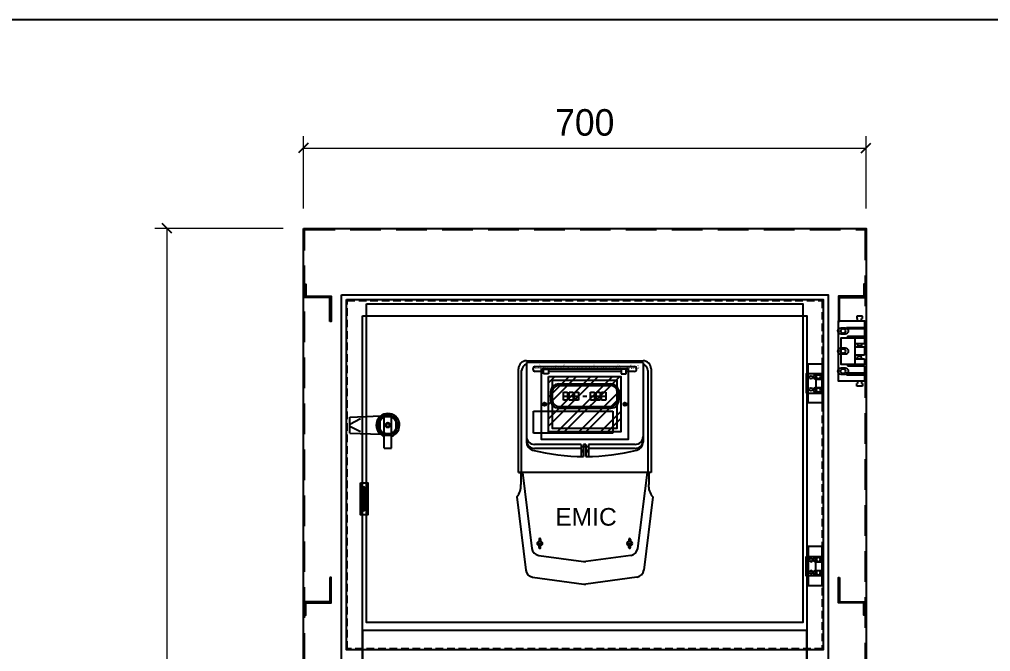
# Model space of a CAD drawing. Header units: millimetres. Extents: x 0 to 3953, y 0 to 2795.
# Drawn here: x 1208 to 2416, y 2009 to 2795 of the extents above; entities that cross this region are included whole.
import ezdxf

# ---------------------------------------------------------------- set-up
doc = ezdxf.new("R2010")
doc.units = ezdxf.units.MM
doc.linetypes.add('HIDDEN2', pattern=[4.7625, 3.175, -1.5875])
doc.linetypes.add('HIDDENX2', pattern=[19.05, 12.7, -6.35])
doc.layers.add('HEATER', color=1, linetype='Continuous')
doc.styles.add('Arial', font='arial.ttf')
doc.dimstyles.new('Dim-33', dxfattribs={"dimtxt": 33, "dimasz": 12, "dimexe": 15, "dimexo": 25, "dimgap": 15, "dimtad": 1, "dimdec": 0, "dimtxsty": 'Standard', "dimblk": 'OBLIQUE', "dimcen": 10, "dimclrd": 5, "dimclre": 5, "dimclrt": 3, "dimazin": 3, "dimtfac": 1, "dimtdec": 0, "dimtmove": 0, "dimatfit": 3, "dimldrblk": 'OPEN30', "dimlwd": 9, "dimlwe": 9})

# ---------------------------------------------------------------- blocks, each defined once
blk = doc.blocks.new('KHUNG CHUẨN')
at = {"color": 7}
blk.add_lwpolyline([(16919.25, -26555.16), (19889.25, -26555.16), (19889.25, -28655.16), (16919.25, -28655.16)], close=True, dxfattribs=at)
at = {"color": 3, "style": 'Arial'}
for tag, p in [('#01', (17055.57, -28580.1)), ('#02', (17431.39, -28580.1)), ('#03', (18030.58, -28580.1)), ('#08', (18751.7, -28580.1)), ('#10', (19064.78, -28580.1)), ('#11', (19060.3, -28625.69)), ('#12', (19806.46, -28628.91)), ('#04', (17024.77, -28634.62)), ('#05', (17308.45, -28633.02)), ('#06', (17632.65, -28633.73)), ('#07', (18002.01, -28634.74)), ('#09', (18753.85, -28632.6))]:
    blk.add_attdef(tag, p, '', height=20, dxfattribs=at)
blk = doc.blocks.new('*D1')
at = {"color": 5, "lineweight": 9, "ltscale": 3, "transparency": 16777216}
for p, q in [((1561.4, 2560.1), (1561.4, 2650)), ((2261.4, 2560.1), (2261.4, 2650)), ((1561.4, 2635), (2261.4, 2635))]:
    blk.add_line(p, q, dxfattribs=at)
at = {"color": 0, "linetype": 'ByBlock', "lineweight": -2}
for p, q in [((1567.4, 2641), (1555.4, 2629)), ((2255.4, 2629), (2267.4, 2641))]:
    blk.add_line(p, q, dxfattribs=at)
at = {"layer": 'Defpoints', "color": 0, "ltscale": 3, "transparency": 16777216}
for p in [(2261.4, 2635), (1561.4, 2535.1), (2261.4, 2535.1)]:
    blk.add_point(p, dxfattribs=at)
at = {"color": 3, "ltscale": 3, "transparency": 16777216, "insert": (1911.4, 2666.8), "char_height": 33, "attachment_point": 5}
blk.add_mtext('700', dxfattribs=at)
blk = doc.blocks.new('_Oblique')
at = {"color": 0, "linetype": 'ByBlock', "lineweight": -2}
blk.add_line((-0.5, -0.5), (0.5, 0.5), dxfattribs=at)
blk = doc.blocks.new('_Open30')
at = {"color": 0, "linetype": 'ByBlock', "lineweight": -2}
for p, q in [((-1, 0.27), (0, 0)), ((0, 0), (-1, -0.27)), ((0, 0), (-1, 0))]:
    blk.add_line(p, q, dxfattribs=at)
blk = doc.blocks.new('*D2')
at = {"color": 0, "linetype": 'ByBlock', "lineweight": -2}
for p, q in [((1397.6, 2529.1), (1385.6, 2541.1)), ((1385.6, 1141.1), (1397.6, 1129.1))]:
    blk.add_line(p, q, dxfattribs=at)
at = {"color": 5, "lineweight": 9, "ltscale": 3, "transparency": 16777216}
for p, q in [((1536.4, 2535.1), (1376.6, 2535.1)), ((1391.6, 2535.1), (1391.6, 1135.1)), ((1536.4, 1135.1), (1376.6, 1135.1))]:
    blk.add_line(p, q, dxfattribs=at)
at = {"layer": 'Defpoints', "color": 0, "ltscale": 3, "transparency": 16777216}
for p in [(1561.4, 2535.1), (1391.6, 1135.1), (1561.4, 1135.1)]:
    blk.add_point(p, dxfattribs=at)
at = {"color": 3, "ltscale": 3, "transparency": 16777216, "insert": (1359.7, 1835.1), "char_height": 33, "attachment_point": 5, "rotation": 90}
blk.add_mtext('1400', dxfattribs=at)
blk = doc.blocks.new('ovan6x9')
at = {"color": 2}
for p, q in [((2, 6), (8, 6)), ((2, 0), (8, 0))]:
    blk.add_line(p, q, dxfattribs=at)
for centre, start, end in [((2, 3), 90, 270), ((8, 3), 270, 90)]:
    blk.add_arc(centre, 3, start, end, dxfattribs=at)
blk = doc.blocks.new('HL036-1-1')
at = {"color": 1}
blk.add_line((9.5, 36.2), (9.5, 12.2), dxfattribs=at)
for points in [[(0, 48.5), (17.5, 48.5), (17.5, 0), (0, 0)], [(-2.5, 12.2), (17.5, 12.2), (17.5, 36.2), (-2.5, 36.2)]]:
    blk.add_lwpolyline(points, close=True, dxfattribs=at)
for centre, radius in [((3.5, 31.8), 2), ((12.7, 32.5), 2.5), ((3.5, 16.8), 2), ((12.7, 16), 2.5)]:
    blk.add_circle(centre, radius, dxfattribs=at)
blk = doc.blocks.new('SDGFGHGHG')
at = {"layer": 'HEATER'}
for p, q in [((860892.9, 570780.5), (860931.6, 570782)), ((860892.9, 570760.5), (860892.9, 570780.5)), ((860892.9, 570771.9), (860906.3, 570778.7)), ((860935.9, 570742), (860935.9, 570784.3)), ((860939.5, 570773.5), (860939.5, 570771.3)), ((860941.3, 570773.5), (860941.3, 570771.3)), ((860944.9, 570742), (860944.9, 570784.3)), ((860892.9, 570769.1), (860906.3, 570762.4)), ((860937.5, 570771.3), (860939.5, 570771.3)), ((860937.5, 570769.8), (860939.5, 570769.8)), ((860939.5, 570769.8), (860939.5, 570767.6)), ((860941.3, 570771.3), (860943.4, 570771.3)), ((860941.3, 570769.8), (860941.3, 570767.6)), ((860941.3, 570769.8), (860943.4, 570769.8)), ((860892.9, 570760.5), (860931.6, 570759.1)), ((860935.9, 570742), (860944.9, 570742))]:
    blk.add_line(p, q, dxfattribs=at)
blk.add_circle((860940.4, 570770.5), 3.08, dxfattribs=at)
blk.add_arc((860940.4, 570770.5), 14.5, 288.08, 251.92, dxfattribs=at)
blk = doc.blocks.new('SĐFHGGH')
at = {"layer": 'HEATER'}
for points in [[(860943.4, 570717), (860943.4, 570718.4), (860937.4, 570718.4), (860937.4, 570717)], [(860928.8, 570702.4), (860927.4, 570702.4), (860927.4, 570708.4), (860928.8, 570708.4)], [(860952.1, 570702.4), (860953.4, 570702.4), (860953.4, 570708.4), (860952.1, 570708.4)], [(860943.4, 570693.8), (860943.4, 570692.4), (860937.4, 570692.4), (860937.4, 570693.8)]]:
    blk.add_lwpolyline(points, dxfattribs=at)
for start, end in [(104.4775, 165.5225), (14.4775, 75.5225), (194.4775, 255.5225), (284.4775, 345.5225)]:
    blk.add_arc((860940.4, 570705.4), 12, start, end, dxfattribs=at)
blk = doc.blocks.new('MS722')
for name, p in [('SDGFGHGHG', (-860940.4, -570770.5)), ('SĐFHGGH', (-860940.4, -570705.4))]:
    blk.add_blockref(name, p)
blk = doc.blocks.new('HL011-1-6')
at = {"color": 1}
for p, q in [((29.5, 81), (22.5, 81)), ((22.5, 81), (22.5, 78)), ((23.5, 78), (22.5, 78)), ((23.5, 75), (22.5, 75)), ((23.5, 75), (23.5, 78)), ((29.5, 78), (28.5, 78)), ((28.5, 75), (28.5, 78)), ((28.5, 75), (29.5, 75)), ((29.5, 78), (29.5, 81)), ((11, 56), (11, 54)), ((11, 56), (32, 56)), ((20, 54), (20, 21)), ((22.5, 56), (22.5, 54)), ((29.5, 54), (29.5, 56)), ((20, 47), (32, 47)), ((32, 42.5), (20, 42.5)), ((23.1, 47), (24, 44)), ((24, 44), (28, 44)), ((28.9, 47), (28, 44)), ((32, 32.5), (20, 32.5)), ((20, 28), (32, 28)), ((23.1, 28), (24, 31)), ((24, 31), (28, 31)), ((28.9, 28), (28, 31)), ((11, 21), (11, 19)), ((11, 19), (32, 19)), ((22.5, 19), (22.5, 21)), ((29.5, 21), (29.5, 19)), ((23.5, 0), (22.5, 0)), ((23.5, 0), (23.5, -3)), ((28.5, 0), (28.5, -3)), ((28.5, 0), (29.5, 0)), ((22.5, -6), (22.5, -3)), ((23.5, -3), (22.5, -3)), ((29.5, -6), (22.5, -6)), ((29.5, -3), (28.5, -3)), ((29.5, -3), (29.5, -6))]:
    blk.add_line(p, q, dxfattribs=at)
for points in [[(32, 19), (32, 0), (0, 0), (0, 75), (32, 75), (32, 56)], [(32, 28), (32, 21), (3, 21), (3, 54), (32, 54), (32, 47)], [(32, 42.5), (32, 32.5)]]:
    blk.add_lwpolyline(points, dxfattribs=at)
for points in [[(10, 67), (32, 67), (32, 65), (10, 65)], [(10, 8), (32, 8), (32, 10), (10, 10)]]:
    blk.add_lwpolyline(points, close=True, dxfattribs=at)
for centre in [(5.5, 62.5), (5.5, 37.5), (5.5, 12.5)]:
    blk.add_circle(centre, 3, dxfattribs=at)
blk = doc.blocks.new('CTĐT-1')
at = {"color": 126}
for p, q in [((-81.2, 138.8), (-81.2, 267.8)), ((-77.2, 138.8), (-77.2, 265.8)), ((-71.2, 277.8), (73.8, 277.8)), ((73.8, 275.8), (-71.2, 275.8)), ((-71.2, 275.8), (-71.2, 176.5)), ((-60.2, 270.6), (62.7, 270.6)), ((-50, 264.6), (-50, 267.6)), ((-50, 267.6), (-44, 267.6)), ((-44, 267.6), (-44, 261.6)), ((46.6, 267.6), (46.6, 261.6)), ((52.6, 267.6), (46.6, 267.6)), ((52.6, 264.6), (52.6, 267.6)), ((73.8, 275.8), (73.8, 176.5)), ((79.8, 265.8), (79.8, 138.8)), ((83.8, 267.8), (83.8, 138.8)), ((-50, 264.6), (-60.2, 264.6)), ((-50, 261.6), (-50, 264.6)), ((-44, 261.6), (-50, 261.6)), ((46.6, 264.6), (-44, 264.6)), ((46.6, 261.6), (52.6, 261.6)), ((62.7, 264.6), (52.6, 264.6)), ((52.6, 261.6), (52.6, 264.6)), ((-31.2, 249), (33.8, 249)), ((-31.2, 247), (33.8, 247)), ((-41.2, 239), (-41.2, 229)), ((-39.2, 239), (-39.2, 229)), ((-25.3, 239), (-20.3, 239)), ((-25.3, 229), (-25.3, 239)), ((-25.3, 234), (-20.3, 234)), ((-20.3, 239), (-20.3, 229)), ((-18.3, 229), (-18.3, 239)), ((-18.3, 239), (-13.3, 239)), ((-18.3, 234), (-13.3, 234)), ((-13.3, 239), (-13.3, 229)), ((-11.3, 239), (-6.3, 239)), ((-11.3, 229), (-11.3, 239)), ((-11.3, 234), (-6.3, 234)), ((-6.3, 239), (-6.3, 229)), ((-1.3, 234), (3.9, 234)), ((8.3, 229), (8.3, 239)), ((8.3, 239), (13.3, 239)), ((8.3, 234), (13.3, 234)), ((13.3, 239), (13.3, 229)), ((15.3, 239), (20.3, 239)), ((15.3, 229), (15.3, 239)), ((15.3, 234), (20.3, 234)), ((20.3, 239), (20.3, 229)), ((22.3, 229), (22.3, 239)), ((22.3, 239), (27.3, 239)), ((22.3, 234), (27.3, 234)), ((27.3, 239), (27.3, 229)), ((41.8, 239), (41.8, 229)), ((43.8, 239), (43.8, 229)), ((-31.2, 221), (33.8, 221)), ((-31.2, 219), (33.8, 219)), ((-20.3, 229), (-25.3, 229)), ((-13.3, 229), (-18.3, 229)), ((-6.3, 229), (-11.3, 229)), ((13.3, 229), (8.3, 229)), ((20.3, 229), (15.3, 229)), ((27.3, 229), (22.3, 229)), ((-62.5, 215), (36.1, 215)), ((-62.5, 187.7), (-62.5, 215)), ((36.1, 215), (36.1, 187.7)), ((36.1, 187.7), (-62.5, 187.7)), ((-3.2, 173.8), (-61.2, 173.8)), ((-3.2, 173.8), (-3.2, 158.9)), ((5.8, 171), (-3.2, 171)), ((-0.2, 173.8), (-0.2, 158.8)), ((2.8, 173.8), (-0.2, 173.8)), ((2.8, 173.8), (2.8, 158.8)), ((63.8, 173.8), (5.8, 173.8)), ((5.8, 173.8), (5.8, 158.9)), ((-3.2, 168.8), (-61.2, 168.8)), ((-0.2, 166.3), (-3.2, 166.3)), ((-3.2, 164.9), (-0.2, 164.9)), ((5.8, 166.3), (2.8, 166.3)), ((2.8, 164.9), (5.8, 164.9)), ((63.8, 168.8), (5.8, 168.8)), ((83.8, 138.8), (-81.2, 138.8)), ((-81.2, 138.8), (-76.2, 138.8)), ((-81.2, 138.8), (-76.2, 138.8)), ((-78.2, 138.8), (-78.2, 123.8)), ((-76.2, 138.8), (-64.5, 44.5)), ((78.8, 138.8), (67.1, 44.5)), ((83.8, 138.8), (78.8, 138.8)), ((83.8, 138.8), (78.8, 138.8)), ((80.8, 138.8), (80.8, 123.8)), ((-83.2, 108.8), (-72.1, 17.5)), ((85.8, 108.8), (74.7, 17.5)), ((-57.6, 51.2), (-51.6, 51.3)), ((-51.6, 50.2), (-57.6, 50.2)), ((-55.6, 55.7), (-55.6, 53.6)), ((-53.6, 55.7), (-53.6, 53.6)), ((54.2, 51.2), (60.1, 51.3)), ((60.1, 50.2), (54.2, 50.2)), ((56.2, 55.7), (56.2, 53.6)), ((58.2, 55.7), (58.2, 53.6)), ((-55.6, 45.7), (-55.6, 47.9)), ((-53.6, 45.7), (-53.6, 47.9)), ((56.2, 45.7), (56.2, 47.9)), ((58.2, 45.7), (58.2, 47.9)), ((-56, 35.8), (-0.1, 28.1)), ((58.5, 35.8), (2.6, 28.1)), ((-63.6, 8.8), (0, 0)), ((66.1, 8.8), (2.6, 0))]:
    blk.add_line(p, q, dxfattribs=at)
for centre in [(-54.6, 50.7), (57.2, 50.7)]:
    blk.add_circle(centre, 3, dxfattribs=at)
for centre, radius, start, end in [((-71.2, 267.8), 10, 90, 180), ((-69.2, 265.8), 8, 104.4775, 180), ((-60.2, 267.6), 3, 90, 270), ((62.7, 267.6), 3, 270, 90), ((73.8, 267.8), 10, 0, 90), ((71.8, 265.8), 8, 0, 75.5225), ((-31.2, 239), 10, 90, 180), ((-31.2, 239), 8, 90, 180), ((33.8, 239), 10, 0, 90), ((33.8, 239), 8, 0, 90), ((-31.2, 229), 10, 180, 270), ((-31.2, 229), 8, 180, 270), ((33.8, 229), 10, 270, 0), ((33.8, 229), 8, 270, 0), ((-61.2, 183.8), 10, 180, 270), ((63.8, 183.8), 10, 270, 0), ((-61.2, 178.8), 10, 180, 270), ((-61.2, 176.5), 10, 180, 255.9703), ((63.8, 178.8), 10, 270, 0), ((63.8, 176.5), 10, 284.0297, 0), ((1.3, 426.6), 267.8, 255.9703, 269.6791), ((1.3, 426.6), 267.8, 270.3209, 284.0297), ((-98.1, 122.1), 20, 318.2544, 4.8757), ((100.7, 122.1), 20, 175.1243, 221.7456), ((-54.6, 55.7), 1, 0, 180), ((57.2, 55.7), 1, 0, 180), ((-54.6, 45.7), 10, 187.0653, 262.1467), ((-54.6, 45.7), 1, 180, 0), ((57.2, 45.7), 1, 180, 0), ((57.2, 45.7), 10, 277.8533, 352.9347), ((1.3, 38), 10, 262.1467, 277.8533), ((1.2, 38), 10, 263.0888, 277.8533), ((-62.2, 18.7), 10, 186.9112, 262.1467), ((64.8, 18.7), 10, 277.8533, 353.0888), ((1.2, 9.9), 10, 263.0888, 277.8533)]:
    blk.add_arc(centre, radius, start, end, dxfattribs=at)
at = {"color": 126, "attachment_point": 1}
for s, insert, char_height, width in [('{\\f.VnTimeH|b0|i0|c0|p34;\\P\\H0.375x; \\H2.667x; \\H0.2313x;c«ng t¬ ®iªn 3 pha 4 d©y ®a chøc  n¨ng \\Ftxt.shx|c0;\\H1.081x;}', (-70.2, 300.6), 17.296, 241.397), ('{\\f.VnArialH|b0|i0|c0|p34;emic}', (-35.4, 94.7), 21.899, 631.183)]:
    blk.add_mtext(s, dxfattribs=dict(at, insert=insert, char_height=char_height, width=width))
blk = doc.blocks.new('A$C39866699')
h = blk.add_hatch()
h.set_pattern_fill('ANSI32', color=6, scale=2, style=0)
h.set_pattern_definition([(45, (-81823.462, -46826.472), (-13.470384, 13.470384), []), (45, (-81814.482, -46826.472), (-13.470384, 13.470384), [])])
h.paths.add_polyline_path([(99, 9.5), (99, 78.5), (9, 78.5), (9, 9.5)])
at = {"color": 6}
for points in [[(0, 88), (108, 88), (108, 0), (0, 0)], [(9, 78.5), (99, 78.5), (99, 9.5), (9, 9.5)]]:
    blk.add_lwpolyline(points, close=True, dxfattribs=at)
for centre in [(4, 44), (104, 44)]:
    blk.add_circle(centre, 1.5, dxfattribs=at)

msp = doc.modelspace()

# ---------------------------------------------------------------- hatches: boundary and pattern name
at = {"ltscale": 3}
h = msp.add_hatch(dxfattribs=at)
h.set_pattern_fill('ANSI31', color=256, style=0)
h.set_pattern_definition([(45, (239309.19055, -64903.51175), (-0.0883883476, 0.0883883476), [])])
h.paths.add_polyline_path([(1635, 2213.8), (1637, 2213.8), (1637, 2183.8), (1635, 2183.8)])

# ---------------------------------------------------------------- linework, layer by layer
for points in [[(1561.4, 2535.1), (2261.4, 2535.1), (2261.4, 1135.1), (1561.4, 1135.1)], [(1608.8, 2452.7), (2214, 2452.7), (2214, 1182.5), (1608.8, 1182.5)], [(1635, 2213.8), (1637, 2213.8), (1637, 2183.8), (1635, 2183.8)]]:
    msp.add_lwpolyline(points, close=True, dxfattribs=at)
at = {"linetype": 'HIDDENX2', "ltscale": 3}
msp.add_lwpolyline([(1562.6, 2533.9), (2260.2, 2533.9), (2260.2, 1136.3), (1562.6, 1136.3)], close=True, dxfattribs=at)
at = {"color": 33}
for points in [[(1594.4, 2419.3), (1594.4, 2449.3), (1562.9, 2449.3), (1562.9, 2465.8), (1564.4, 2465.8), (1564.4, 2450.8), (1595.9, 2450.8), (1595.9, 2419.3)], [(2228.4, 2419.3), (2228.4, 2449.3), (2259.9, 2449.3), (2259.9, 2465.8), (2258.4, 2465.8), (2258.4, 2450.8), (2226.9, 2450.8), (2226.9, 2419.3)], [(1594.4, 2100.8), (1594.4, 2070.8), (1562.9, 2070.8), (1562.9, 2054.3), (1564.4, 2054.3), (1564.4, 2069.3), (1595.9, 2069.3), (1595.9, 2100.8)], [(2228.4, 2100.8), (2228.4, 2070.8), (2259.9, 2070.8), (2259.9, 2054.3), (2258.4, 2054.3), (2258.4, 2069.3), (2226.9, 2069.3), (2226.9, 2100.8)]]:
    msp.add_lwpolyline(points, close=True, dxfattribs=at)
at = {"color": 6, "ltscale": 3}
msp.add_lwpolyline([(1614.8, 2446.7), (2208, 2446.7), (2208, 2010.9), (1614.8, 2010.9)], close=True, dxfattribs=at)
at = {"color": 6, "linetype": 'HIDDEN2', "ltscale": 3}
msp.add_lwpolyline([(1616, 2445.5), (2206.8, 2445.5), (2206.8, 2012.1), (1616, 2012.1)], close=True, dxfattribs=at)
at = {"color": 1, "ltscale": 3}
msp.add_lwpolyline([(1640, 2441.5), (2182.8, 2441.5), (2182.8, 2045.1), (1640, 2045.1)], close=True, dxfattribs=at)
at = {"color": 3, "ltscale": 3}
for points in [[(1635, 2426.5), (2187.8, 2426.5), (2187.8, 1208.7), (1635, 1208.7)], [(1635, 1982.7), (2187.8, 1982.7), (2187.8, 2035.1), (1635, 2035.1)]]:
    msp.add_lwpolyline(points, close=True, dxfattribs=at)
at = {"color": 2}
for points in [[(2230.2, 2403.6, -1), (2230.2, 2411.6), (2235.2, 2411.6, -1), (2235.2, 2403.6)], [(2230.2, 2378.6, -1), (2230.2, 2386.6), (2235.2, 2386.6, -1), (2235.2, 2378.6)], [(2230.2, 2353.6, -1), (2230.2, 2361.6), (2235.2, 2361.6, -1), (2235.2, 2353.6)]]:
    msp.add_lwpolyline(points, format="xyb", close=True, dxfattribs=at)
for points in [[(1871.4, 2346.5), (1951.4, 2346.5), (1951.4, 2286.5), (1871.4, 2286.5)], [(1656.3, 2280.2), (1676.8, 2280.2), (1676.8, 2300.7), (1656.3, 2300.7)]]:
    msp.add_lwpolyline(points, close=True, dxfattribs=at)
at = {"color": 2, "ltscale": 3}
msp.add_lwpolyline([(1632.5, 2218.8), (1641.5, 2218.8), (1641.5, 2178.8), (1632.5, 2178.8)], close=True, dxfattribs=at)
at = {"color": 2}
for centre, radius in [((1861.4, 2316.5), 2), ((1961.4, 2316.5), 2), ((1666.5, 2290.5), 11)]:
    msp.add_circle(centre, radius, dxfattribs=at)

# ---------------------------------------------------------------- block references
at = {"color": 3, "xscale": 1.331000000005587, "yscale": 1.331000000005587, "zscale": 1.331000000005587}
msp.add_blockref('KHUNG CHUẨN', (-22519.5, 38140), dxfattribs=at)
at = {"color": 7}
for name, p in [('HL011-1-6', (2227.2, 2345.1)), ('CTĐT-1', (1910.1, 2092.7)), ('A$C39866699', (1857.4, 2272.5)), ('HL036-1-1', (2189.3, 2318.2)), ('ovan6x9', (2197, 2347.7)), ('ovan6x9', (2197, 2331.2)), ('MS722', (1666.5, 2290.5))]:
    msp.add_blockref(name, p, dxfattribs=at)
msp.add_blockref('MS722', (1666.5, 2290.5))
at = {"color": 7, "xscale": -1, "rotation": 180}
for name, p in [('HL036-1-1', (2189.3, 2139.4)), ('ovan6x9', (2197, 2126.4)), ('ovan6x9', (2197, 2109.9))]:
    msp.add_blockref(name, p, dxfattribs=at)

# ---------------------------------------------------------------- dimensions: what is measured, and where the dimension line sits
at = {"ltscale": 3}
dim = msp.add_linear_dim(base=(2261.4, 2635), p1=(1561.4, 2535.1), p2=(2261.4, 2535.1), dimstyle='Dim-33', dxfattribs=at)
dim.commit()
dim.dimension.update_dxf_attribs({"geometry": '*D1', "text_midpoint": (1911.4, 2666.8)})
dim = msp.add_linear_dim(base=(1391.6, 1135.1), p1=(1561.4, 2535.1), p2=(1561.4, 1135.1), angle=90, dimstyle='Dim-33', dxfattribs=at)
dim.commit()
dim.dimension.update_dxf_attribs({"geometry": '*D2', "text_midpoint": (1359.7, 1835.1)})

doc.saveas('drawing.dxf')
